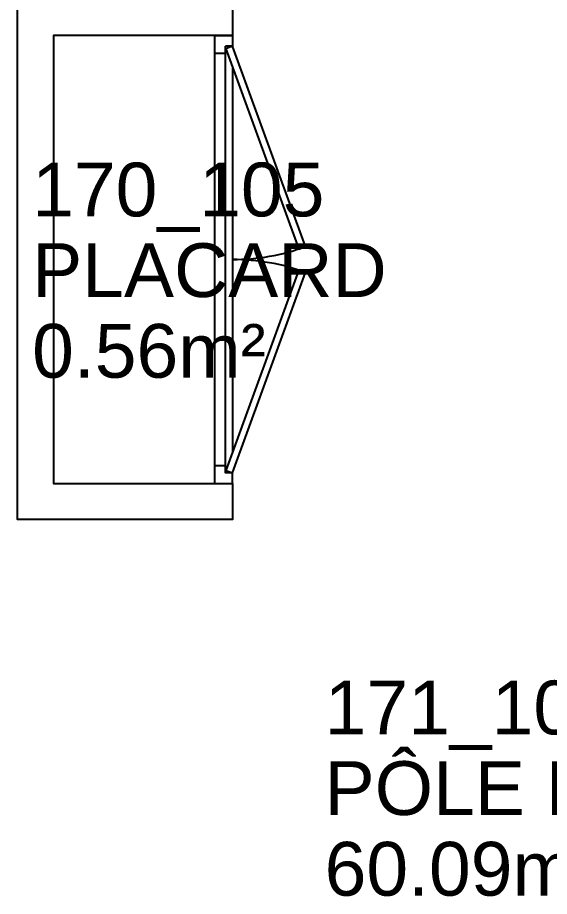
# Model space of a CAD drawing. Header units: metres. Extents: x -8 to 211, y -5 to 120.
# Drawn here: x 169.991 to 171.476, y 103.648 to 106.099 of the extents above; entities that cross this region are included whole.
import ezdxf

# ---------------------------------------------------------------- set-up
doc = ezdxf.new("R2010")
doc.units = ezdxf.units.M
doc.header["$LTSCALE"] = 0.8
doc.header["$MEASUREMENT"] = 0
doc.layers.get('0').update_dxf_attribs({"linetype": 'CONTINUOUS'})
for name, color, linetype in [('A_AGENC', 204, 'CONTINUOUS'), ('A_Etiqu_Local', 7, 'CONTINUOUS'), ('A_Etiqu_Nouveaux locaux', 140, 'CONTINUOUS'), ('A_MURS_CLOI', 7, 'CONTINUOUS')]:
    doc.layers.add(name, color=color, linetype=linetype)
doc.styles.add('Attribut', font='arial.ttf')

# ---------------------------------------------------------------- blocks, each defined once
blk = doc.blocks.new('A_Etiqu_Local')
at = {"style": 'Attribut', "flags": 1}
for tag, p in [('CODE_HOPITAL', (-0.4463, 1.632)), ('CODE_SITE', (-0.4463, 1.407)), ('CODE_BATIMENT', (-0.4463, 1.182)), ('CODE_SECTEUR', (-0.4463, 0.957)), ('CODE_ETAGE', (-0.4463, 0.732)), ('NOM_NORMALISE', (-0.4463, -0.843)), ('SECTEUR_ACTIVITE', (-0.4463, -1.068)), ('SOUS_SECTEUR_ACTIVITE', (-0.4463, -1.293)), ('VOLUME', (-0.4463, -1.518)), ('SERVICE', (-0.4463, -1.743)), ('CODE_UG', (-0.4463, -1.968)), ('CODE_UA', (-0.4463, -2.193)), ('CODE_POLE', (-0.4463, -2.418)), ('OCCUPANT_EXTERNE', (-0.4463, -2.643)), ('DISPONIBILITE', (-0.4463, -2.868)), ('ACCES_HANDICAPES', (-0.4463, -3.093)), ('NATURE_SOL', (-0.4463, -3.318)), ('RISQUE_LABORATOIRE', (-0.4463, -3.543)), ('AMIANTE', (-0.4463, -3.768))]:
    blk.add_attdef(tag, p, '', height=0.15, dxfattribs=at)
at = {"layer": 'A_Etiqu_Local', "style": 'Attribut'}
for tag, p in [('CODE_PIECE', (-0.4463, 0.282)), ('NOM_USAGE', (-0.4463, 0.057)), ('SURFACE', (-0.4463, -0.168))]:
    blk.add_attdef(tag, p, '', height=0.15, dxfattribs=at)

msp = doc.modelspace()

# ---------------------------------------------------------------- linework, layer by layer
at = {"layer": 'A_AGENC', "color": 8}
msp.add_line((170.5912, 105.961), (170.5912, 104.8879), dxfattribs=at)
for points in [[(170.5412, 106.0495), (170.5912, 106.0495), (170.5912, 106.0195), (170.5712, 106.0195)], [(170.5412, 106.0495), (170.5412, 104.7995), (170.5912, 104.7995), (170.5912, 104.8295), (170.5712, 104.8295), (170.5712, 106.0195)], [(170.5712, 105.9995), (170.5412, 105.9995)], [(170.5412, 104.8495), (170.5712, 104.8495)]]:
    msp.add_lwpolyline(points, dxfattribs=at)
for points in [[(170.7947, 105.4604), (170.5912, 106.0195), (170.5724, 106.0126), (170.7759, 105.4535)], [(170.5912, 104.8295), (170.7947, 105.3886), (170.7759, 105.3954), (170.5724, 104.8363)]]:
    msp.add_lwpolyline(points, close=True, dxfattribs=at)
msp.add_lwpolyline([(170.7947, 105.3886, 0.087489), (170.5912, 105.4245, 0.087489), (170.7947, 105.4604)], format="xyb", dxfattribs=at)
at = {"layer": 'A_MURS_CLOI', "color": 8}
msp.add_lwpolyline([(170.5912, 108.7495), (170.0912, 108.7495), (170.0912, 107.4995), (170.5912, 107.4995), (170.5912, 106.0495), (170.0912, 106.0495), (170.0912, 104.7995), (170.5912, 104.7995), (170.5912, 104.6995), (169.9912, 104.6995), (169.9912, 106.1495), (170.4912, 106.1495), (170.4912, 107.3995), (169.9912, 107.3995), (169.9912, 108.8495), (170.5912, 108.8495)], close=True, dxfattribs=at)

# ---------------------------------------------------------------- block references
at = {"layer": 'A_Etiqu_Local', "color": 8}
ref = msp.add_blockref('A_Etiqu_Local', (171.2946, 103.8179), dxfattribs=at)
ref.add_attrib('CODE_PIECE', '171_105', (170.8482, 104.0998), dxfattribs={"height": 0.15, "style": 'Attribut'})
ref.add_attrib('NOM_USAGE', 'PÔLE PSYCHOLOGUES', (170.8482, 103.8748), dxfattribs={"height": 0.15, "style": 'Attribut'})
ref.add_attrib('SURFACE', '60.09m²', (170.8482, 103.6498), dxfattribs={"height": 0.15, "style": 'Attribut'})
at = {"layer": 'A_Etiqu_Nouveaux locaux', "color": 8}
ref = msp.add_blockref('A_Etiqu_Local', (170.4782, 105.2628), dxfattribs=at)
ref.add_attrib('CODE_PIECE', '170_105', (170.0318, 105.5448), dxfattribs={"layer": 'A_Etiqu_Local', "height": 0.15, "style": 'Attribut'})
ref.add_attrib('NOM_USAGE', 'PLACARD', (170.0318, 105.3198), dxfattribs={"layer": 'A_Etiqu_Local', "height": 0.15, "style": 'Attribut'})
ref.add_attrib('SURFACE', '0.56m²', (170.0318, 105.0948), dxfattribs={"layer": 'A_Etiqu_Local', "height": 0.15, "style": 'Attribut'})

doc.saveas('drawing.dxf')
